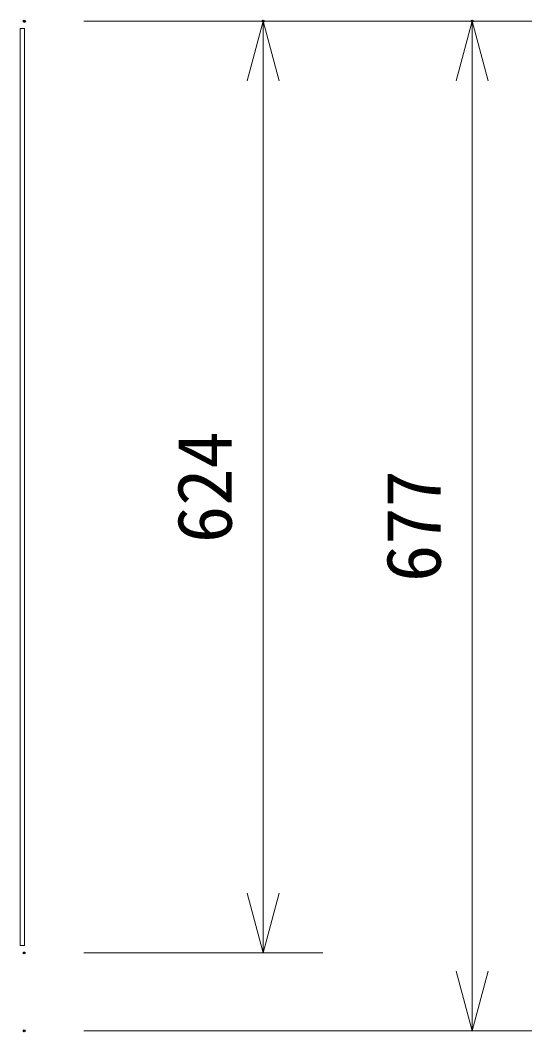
# Model space of a CAD drawing. Units: millimetres, scale not verified. Extents: x -62 to 63, y -56 to 57.
# Drawn here: x 2.92 to 20.05, y -4.59 to 29.28 of the extents above; entities that cross this region are included whole.
import ezdxf
from ezdxf.enums import TextEntityAlignment as Align

# ---------------------------------------------------------------- set-up
doc = ezdxf.new("R2010")
doc.units = ezdxf.units.MM
doc.header["$LTSCALE"] = 0.125
doc.header["$PDMODE"] = 32
doc.header["$PDSIZE"] = 0.0625
for name, color, linetype, lineweight in [('0-0_0', 1, 'Continuous', 18), ('0-4_GAIKEI', 1, 'Continuous', 18), ('0-5_SUNPO', 7, 'Continuous', 20)]:
    doc.layers.add(name, color=color, linetype=linetype, lineweight=lineweight)
doc.layers.add('0-1_DEFPOINTS', color=7, linetype='Continuous')
doc.styles.add('ＭＳ ゴシック', font='')
doc.styles.get('ＭＳ ゴシック').set_extended_font_data('MS Gothic')

# ---------------------------------------------------------------- blocks, each defined once
blk = doc.blocks.new('_OPEN30')
at = {"layer": '0-0_0', "color": 7, "lineweight": 20}
blk.add_line((0, 0), (-1, 0), dxfattribs=at)
blk.add_lwpolyline([(-1, 0.26795), (0, 0), (-1, -0.26795)], dxfattribs=at)
blk = doc.blocks.new('D8')
at = {"layer": '0-1_DEFPOINTS'}
for p in [(0.4798, 36.9441), (15.4798, 36.9441), (0.4798, 3.1363)]:
    blk.add_point(p, dxfattribs=at)
at = {"layer": '0-5_SUNPO'}
for p, q in [((2.4798, 36.9441), (17.4798, 36.9441)), ((15.4798, 5.1363), (15.4798, 34.9441)), ((2.4798, 3.1363), (17.4798, 3.1363))]:
    blk.add_line(p, q, dxfattribs=at)
at = {"layer": '0-5_SUNPO', "xscale": 2, "yscale": 2}
for p, rotation in [((15.4798, 36.9441), 90), ((15.4798, 3.1363), 270)]:
    blk.add_blockref('_OPEN30', p, dxfattribs=dict(at, rotation=rotation))
at = {"layer": '0-5_SUNPO', "style": 'ＭＳ ゴシック'}
blk.add_text('677', height=1.833, rotation=90, dxfattribs=at).set_placement((14.9798, 18.1652), align=Align.BOTTOM_LEFT)
blk = doc.blocks.new('D7')
at = {"layer": '0-1_DEFPOINTS'}
for p in [(0.4798, 36.9441), (8.4798, 36.9441), (0.4798, 5.7442)]:
    blk.add_point(p, dxfattribs=at)
at = {"layer": '0-5_SUNPO'}
for p, q in [((2.4798, 36.9441), (10.4798, 36.9441)), ((8.4798, 7.7442), (8.4798, 34.9441)), ((2.4798, 5.7442), (10.4798, 5.7442))]:
    blk.add_line(p, q, dxfattribs=at)
at = {"layer": '0-5_SUNPO', "xscale": 2, "yscale": 2}
for p, rotation in [((8.4798, 36.9441), 90), ((8.4798, 5.7442), 270)]:
    blk.add_blockref('_OPEN30', p, dxfattribs=dict(at, rotation=rotation))
at = {"layer": '0-5_SUNPO', "style": 'ＭＳ ゴシック'}
blk.add_text('624', height=1.833, rotation=90, dxfattribs=at).set_placement((7.9798, 19.4692), align=Align.BOTTOM_LEFT)
blk = doc.blocks.new('D6')
at = {"layer": '0-1_DEFPOINTS'}
blk.add_point((0.4845, 36.9362), dxfattribs=at)

msp = doc.modelspace()

# ---------------------------------------------------------------- linework, layer by layer
at = {"layer": '0-4_GAIKEI'}
for p, q in [((2.9157, 28.9962), (3.0567, 28.9962)), ((2.9157, -1.7055), (2.9157, 28.9962)), ((2.9157, -1.7055), (3.0567, -1.7055))]:
    msp.add_line(p, q, dxfattribs=at)
at = {"layer": '0-4_GAIKEI', "color": 7}
msp.add_line((3.0567, -1.7055), (3.0567, 28.9962), dxfattribs=at)

# ---------------------------------------------------------------- block references
at = {"layer": '0-5_SUNPO'}
for name in ['D6', 'D8', 'D7']:
    msp.add_blockref(name, (2.5722, -7.6987), dxfattribs=at)

doc.saveas('drawing.dxf')
